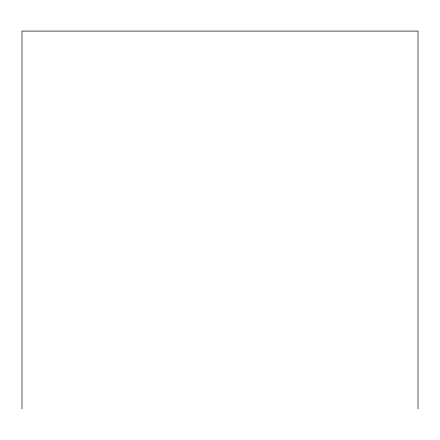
<?xml version="1.0" encoding="UTF-8"?>
<svg xmlns="http://www.w3.org/2000/svg" width="440" height="440" viewBox="0 0 440 440"><rect width="100%" height="100%" fill="white"/><g stroke="black" fill="none" stroke-linecap="round" stroke-linejoin="round"><path stroke-width="0.66" d="M418 408.909L418 31.092L22 31.092L22 408.909"/></g></svg>
